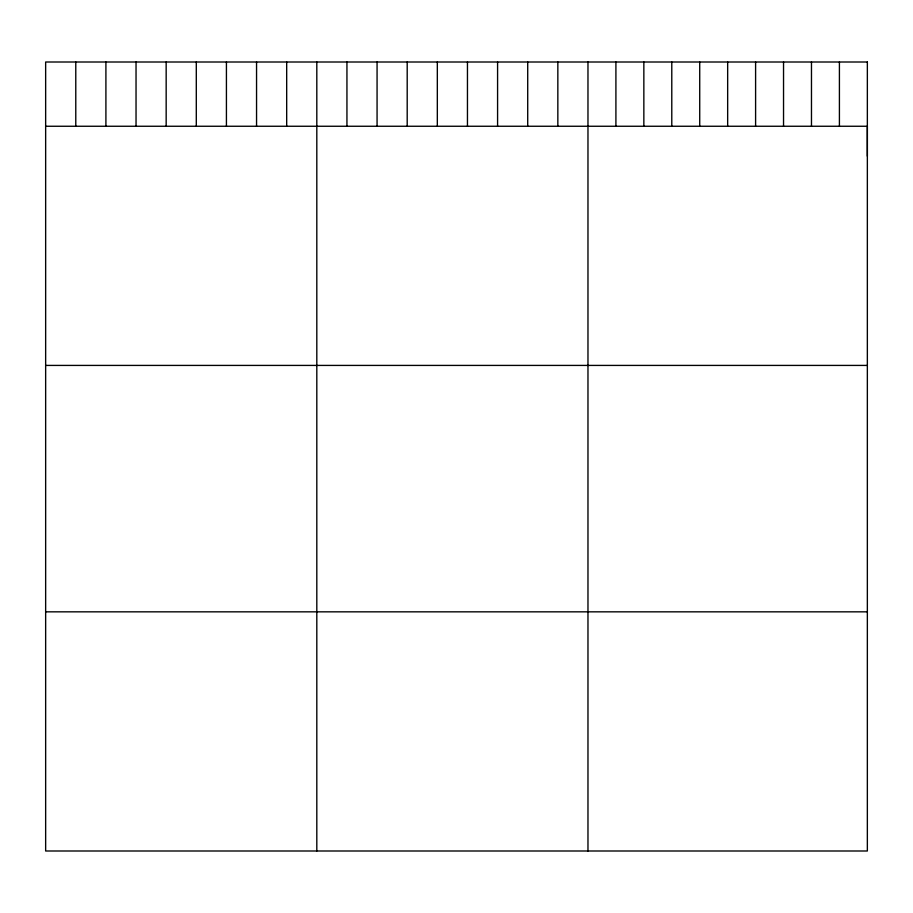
<?xml version="1.0" encoding="UTF-8"?>
<svg xmlns="http://www.w3.org/2000/svg" width="913" height="913" viewBox="0 0 913 913"><rect width="100%" height="100%" fill="white"/><g stroke="black" fill="none" stroke-linecap="round" stroke-linejoin="round"><path stroke-width="1.37" d="M867.35 156.157L867.35 126.256L45.65 126.256M45.65 365.417L867.35 365.417M45.65 611.836L867.35 611.836M839.412 62.004L839.412 126.256M811.474 62.004L811.474 126.256M783.537 62.004L783.537 126.256M755.599 62.004L755.599 126.256M727.661 62.004L727.661 126.256M699.723 62.004L699.723 126.256M671.785 62.004L671.785 126.256M643.848 62.004L643.848 126.256M615.91 62.004L615.91 126.256M587.972 62.004L587.972 850.996M557.843 62.004L557.843 126.256M527.714 62.004L527.714 126.256M497.585 62.004L497.585 126.256M467.456 62.004L467.456 126.256M437.327 62.004L437.327 126.256M407.198 62.004L407.198 126.256M377.069 62.004L377.069 126.256M346.94 62.004L346.94 126.256M316.811 62.004L316.811 850.996M286.682 62.004L286.682 126.256M256.553 62.004L256.553 126.256M226.424 62.004L226.424 126.256M196.295 62.004L196.295 126.256M166.166 62.004L166.166 126.256M136.037 62.004L136.037 126.256M105.908 62.004L105.908 126.256M75.779 62.004L75.779 126.256M867.35 62.004L45.65 62.004L45.65 850.996L867.35 850.996L867.35 62.004"/></g></svg>
